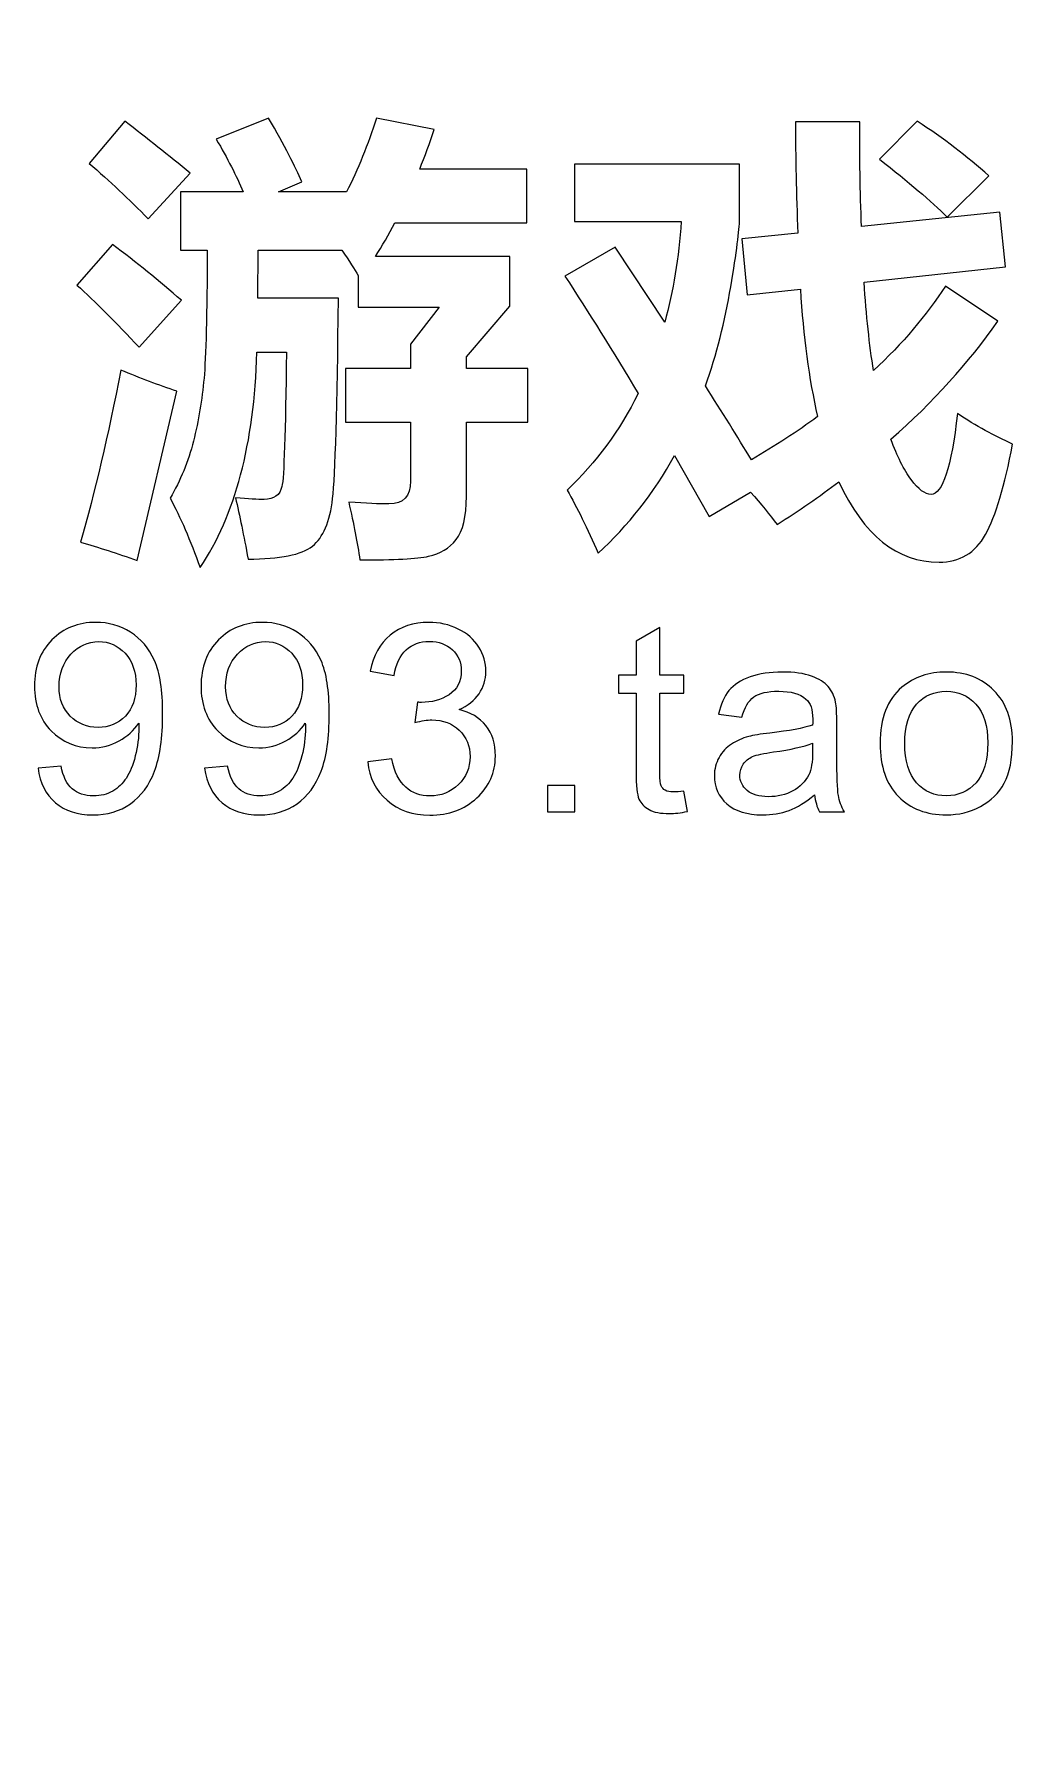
# Model space of a CAD drawing. Header units: centimetres. Extents: x -84 to 49, y -29 to 29.
# Drawn here: x 30.4 to 33.8, y -20.82 to -14.98 of the extents above; entities that cross this region are included whole.
import ezdxf

# ---------------------------------------------------------------- set-up
doc = ezdxf.new("R2010")
doc.units = ezdxf.units.CM
doc.header["$MEASUREMENT"] = 0
doc.layers.add('layer 1', color=7, linetype='Continuous')

msp = doc.modelspace()

# ---------------------------------------------------------------- linework, layer by layer
at = {"layer": 'layer 1', "color": 142, "lineweight": 20}
msp.add_open_spline([(48.16047, 1.17532), (48.16047, 1.17532), (48.16046, -23.69733), (48.16046, -23.69733), (48.16046, -23.69733), (48.16046, -23.69733), (42.98791, -25.0847), (42.98791, -25.0847), (42.98791, -25.0847), (42.98791, -25.0847), (42.60987, -23.67379), (42.60987, -23.67379), (42.60987, -23.67379), (42.60987, -23.67379), (43.57524, -23.41513), (43.57524, -23.41513), (43.57524, -23.41513), (43.57524, -23.41513), (43.44583, -22.93214), (43.44583, -22.93214), (43.44583, -22.93214), (43.44583, -22.93214), (42.48046, -23.19082), (42.48046, -23.19082), (42.48046, -23.19082), (42.48046, -23.19082), (42.4804, -23.19059), (42.4804, -23.19059), (42.4804, -23.19059), (42.4804, -23.19059), (42.04573, -23.30701), (42.04573, -23.30701), (42.04573, -23.30701), (42.04573, -23.30701), (41.01048, -19.44335), (41.01048, -19.44335), (41.01048, -19.44335), (41.01048, -19.44335), (41.44513, -19.32691), (41.44513, -19.32691), (41.44513, -19.32691), (41.44513, -19.32691), (40.43524, -15.55772), (40.43524, -15.55772), (40.43524, -15.55772), (40.43524, -15.55772), (41.07276, -15.38691), (41.07276, -15.38691), (41.07276, -15.38691), (41.07276, -15.38691), (41.11155, -15.53181), (41.11155, -15.53181), (41.11155, -15.53181), (41.11155, -15.53181), (41.32406, -15.47484), (41.32406, -15.47484), (41.32406, -15.47484), (41.32406, -15.47484), (41.28523, -15.32994), (41.28523, -15.32994), (41.28523, -15.32994), (41.28523, -15.32994), (41.54602, -15.26009), (41.54602, -15.26009), (41.54602, -15.26009), (41.54602, -15.26009), (41.46842, -14.9703), (41.46842, -14.9703), (41.46842, -14.9703), (41.46842, -14.9703), (41.2076, -15.04018), (41.2076, -15.04018), (41.2076, -15.04018), (41.2076, -15.04018), (41.16875, -14.8953), (41.16875, -14.8953), (41.16875, -14.8953), (41.16875, -14.8953), (40.95628, -14.95226), (40.95628, -14.95226), (40.95628, -14.95226), (40.95628, -14.95226), (40.99507, -15.09714), (40.99507, -15.09714), (40.99507, -15.09714), (40.99507, -15.09714), (40.3576, -15.26796), (40.3576, -15.26796), (40.3576, -15.26796), (40.3576, -15.26796), (39.34812, -11.50082), (39.34812, -11.50082), (39.34812, -11.50082), (39.34812, -11.50082), (38.86273, -11.63085), (38.86273, -11.63085), (38.86273, -11.63085), (34.36266, -9.10666), (25.80303, -6.82345), (19.38205, -12.40595), (19.38205, -12.40595), (19.38205, -12.40595), (16.08209, -11.52176), (16.08209, -11.52176), (16.08209, -11.52176), (14.32547, -11.05105), (13.90024, -10.03662), (14.42767, -8.14566), (14.42767, -8.14566), (14.42767, -8.14566), (16.92514, 1.17496), (16.92514, 1.17496), (16.92514, 1.17496), (16.92514, 1.17496), (30.66046, 1.17496), (30.66046, 1.17496), (30.66046, 1.17496), (30.66046, 1.17496), (30.66044, 0.67532), (30.66044, 0.67532), (30.66044, 0.67532), (30.66044, 0.67532), (32.51034, 0.67531), (32.51034, 0.67531), (32.51034, 0.67531), (32.51034, 0.67531), (32.51045, 0.01535), (32.51045, 0.01535), (32.51045, 0.01535), (32.51045, 0.01535), (32.36046, 0.01534), (32.36046, 0.01534), (32.36046, 0.01534), (32.36046, 0.01534), (32.36046, -0.20466), (32.36046, -0.20466), (32.36046, -0.20466), (32.36046, -0.20466), (32.51045, -0.20465), (32.51045, -0.20465), (32.51045, -0.20465), (32.51045, -0.20465), (32.51045, -0.47466), (32.51045, -0.47466), (32.51045, -0.47466), (32.51045, -0.47466), (32.81045, -0.47465), (32.81045, -0.47465), (32.81045, -0.47465), (32.81045, -0.47465), (32.81045, -0.20465), (32.81045, -0.20465), (32.81045, -0.20465), (32.81045, -0.20465), (32.96047, -0.20465), (32.96047, -0.20465), (32.96047, -0.20465), (32.96047, -0.20465), (32.96045, 0.01534), (32.96045, 0.01534), (32.96045, 0.01534), (32.96045, 0.01534), (32.81045, 0.01534), (32.81045, 0.01534), (32.81045, 0.01534), (32.81045, 0.01534), (32.81045, 0.67534), (32.81045, 0.67534), (32.81045, 0.67534), (32.81045, 0.67534), (34.66046, 0.67535), (34.66046, 0.67535), (34.66046, 0.67535), (34.66046, 0.67535), (34.66044, 1.17496), (34.66044, 1.17496), (34.66044, 1.17496), (34.66044, 1.17496), (35.81695, 1.17496), (35.81695, 1.17496), (35.81695, 1.17496), (35.81695, 1.17496), (35.81695, 1.17532), (35.81695, 1.17532), (35.81695, 1.17532), (39.66479, 1.17532), (43.51265, 1.17277), (47.36048, 1.17279), (47.36048, 1.17279), (47.36048, 1.17279), (47.36049, 1.17534), (47.36049, 1.17534), (47.36049, 1.17534), (47.36049, 1.17534), (48.16047, 1.17532), (48.16047, 1.17532)], degree=3, knots=[0, 0, 0, 0, 0.0204082, 0.0204082, 0.0204082, 0.0204082, 0.0408163, 0.0408163, 0.0408163, 0.0408163, 0.0612245, 0.0612245, 0.0612245, 0.0612245, 0.0816327, 0.0816327, 0.0816327, 0.0816327, 0.1020408, 0.1020408, 0.1020408, 0.1020408, 0.122449, 0.122449, 0.122449, 0.122449, 0.1428571, 0.1428571, 0.1428571, 0.1428571, 0.1632653, 0.1632653, 0.1632653, 0.1632653, 0.1836735, 0.1836735, 0.1836735, 0.1836735, 0.2040816, 0.2040816, 0.2040816, 0.2040816, 0.2244898, 0.2244898, 0.2244898, 0.2244898, 0.244898, 0.244898, 0.244898, 0.244898, 0.2653061, 0.2653061, 0.2653061, 0.2653061, 0.2857143, 0.2857143, 0.2857143, 0.2857143, 0.3061224, 0.3061224, 0.3061224, 0.3061224, 0.3265306, 0.3265306, 0.3265306, 0.3265306, 0.3469388, 0.3469388, 0.3469388, 0.3469388, 0.3673469, 0.3673469, 0.3673469, 0.3673469, 0.3877551, 0.3877551, 0.3877551, 0.3877551, 0.4081633, 0.4081633, 0.4081633, 0.4081633, 0.4285714, 0.4285714, 0.4285714, 0.4285714, 0.4489796, 0.4489796, 0.4489796, 0.4489796, 0.4693878, 0.4693878, 0.4693878, 0.4693878, 0.4897959, 0.4897959, 0.4897959, 0.4897959, 0.5102041, 0.5102041, 0.5102041, 0.5102041, 0.5306122, 0.5306122, 0.5306122, 0.5306122, 0.5510204, 0.5510204, 0.5510204, 0.5510204, 0.5714286, 0.5714286, 0.5714286, 0.5714286, 0.5918367, 0.5918367, 0.5918367, 0.5918367, 0.6122449, 0.6122449, 0.6122449, 0.6122449, 0.6326531, 0.6326531, 0.6326531, 0.6326531, 0.6530612, 0.6530612, 0.6530612, 0.6530612, 0.6734694, 0.6734694, 0.6734694, 0.6734694, 0.6938776, 0.6938776, 0.6938776, 0.6938776, 0.7142857, 0.7142857, 0.7142857, 0.7142857, 0.7346939, 0.7346939, 0.7346939, 0.7346939, 0.755102, 0.755102, 0.755102, 0.755102, 0.7755102, 0.7755102, 0.7755102, 0.7755102, 0.7959184, 0.7959184, 0.7959184, 0.7959184, 0.8163265, 0.8163265, 0.8163265, 0.8163265, 0.8367347, 0.8367347, 0.8367347, 0.8367347, 0.8571429, 0.8571429, 0.8571429, 0.8571429, 0.877551, 0.877551, 0.877551, 0.877551, 0.8979592, 0.8979592, 0.8979592, 0.8979592, 0.9183673, 0.9183673, 0.9183673, 0.9183673, 0.9387755, 0.9387755, 0.9387755, 0.9387755, 0.9591837, 0.9591837, 0.9591837, 0.9591837, 0.9795918, 0.9795918, 0.9795918, 0.9795918, 1, 1, 1, 1], dxfattribs=at)
at = {"layer": 'layer 1', "color": 250}
for points, knots in [([(30.70734, -15.2746), (30.78312, -15.33307), (30.85811, -15.39259), (30.93179, -15.4529), (30.93179, -15.4529), (30.93179, -15.4529), (30.78731, -15.6097), (30.78731, -15.6097), (30.78731, -15.6097), (30.72281, -15.5431), (30.65516, -15.47965), (30.58462, -15.41907), (30.58462, -15.41907), (30.58462, -15.41907), (30.70734, -15.2746), (30.70734, -15.2746)], [0, 0, 0, 0, 0.25, 0.25, 0.25, 0.25, 0.5, 0.5, 0.5, 0.5, 0.75, 0.75, 0.75, 0.75, 1, 1, 1, 1]), ([(31.87969, -16.08274), (31.87969, -16.08274), (31.87969, -16.12286), (31.87969, -16.12286), (31.87969, -16.12286), (31.87969, -16.12286), (32.09025, -16.12286), (32.09025, -16.12286), (32.09025, -16.12286), (32.09025, -16.12286), (32.09025, -16.30719), (32.09025, -16.30719), (32.09025, -16.30719), (32.09025, -16.30719), (31.87969, -16.30719), (31.87969, -16.30719), (31.87969, -16.30719), (31.87969, -16.30719), (31.87969, -16.56206), (31.87969, -16.56206), (31.87969, -16.56206), (31.87969, -16.63181), (31.86789, -16.68137), (31.8443, -16.71074), (31.8443, -16.71074), (31.8207, -16.74037), (31.78923, -16.75925), (31.7499, -16.76764), (31.7499, -16.76764), (31.71057, -16.77603), (31.6319, -16.78049), (31.51417, -16.78049), (31.51417, -16.78049), (31.50578, -16.72306), (31.49293, -16.65698), (31.47562, -16.58225), (31.47562, -16.58225), (31.53515, -16.58619), (31.58103, -16.58828), (31.61381, -16.58828), (31.61381, -16.58828), (31.66311, -16.58828), (31.68775, -16.56206), (31.68775, -16.50988), (31.68775, -16.50988), (31.68775, -16.50988), (31.68775, -16.30719), (31.68775, -16.30719), (31.68775, -16.30719), (31.68775, -16.30719), (31.46487, -16.30719), (31.46487, -16.30719), (31.46487, -16.30719), (31.46487, -16.30719), (31.46487, -16.12286), (31.46487, -16.12286), (31.46487, -16.12286), (31.46487, -16.12286), (31.68775, -16.12286), (31.68775, -16.12286), (31.68775, -16.12286), (31.68775, -16.12286), (31.68775, -16.03973), (31.68775, -16.03973), (31.68775, -16.03973), (31.68775, -16.03973), (31.78608, -15.9123), (31.78608, -15.9123), (31.78608, -15.9123), (31.78608, -15.9123), (31.50788, -15.9123), (31.50788, -15.9123), (31.50788, -15.9123), (31.50788, -15.9123), (31.50788, -15.804), (31.50788, -15.804), (31.50788, -15.804), (31.4966, -15.78355), (31.47798, -15.75445), (31.45176, -15.71721), (31.45176, -15.71721), (31.45176, -15.71721), (31.16516, -15.71721), (31.16516, -15.71721), (31.16516, -15.71721), (31.16516, -15.71721), (31.16385, -15.88162), (31.16385, -15.88162), (31.16385, -15.88162), (31.16385, -15.88162), (31.44022, -15.88162), (31.44022, -15.88162), (31.44022, -15.88162), (31.43629, -16.26104), (31.42947, -16.49048), (31.4203, -16.56993), (31.4203, -16.56993), (31.41112, -16.64938), (31.38804, -16.70366), (31.35081, -16.73303), (31.35081, -16.73303), (31.31358, -16.76266), (31.24016, -16.77734), (31.13003, -16.77734), (31.13003, -16.77734), (31.1156, -16.69736), (31.10118, -16.62735), (31.08702, -16.56678), (31.08702, -16.56678), (31.13108, -16.57098), (31.16385, -16.57281), (31.18535, -16.57281), (31.18535, -16.57281), (31.21918, -16.57281), (31.23937, -16.55787), (31.24645, -16.52798), (31.24645, -16.52798), (31.25327, -16.49808), (31.25851, -16.34443), (31.26218, -16.06753), (31.26218, -16.06753), (31.26218, -16.06753), (31.16071, -16.06753), (31.16071, -16.06753), (31.16071, -16.06753), (31.151, -16.38192), (31.08597, -16.62814), (30.96562, -16.80645), (30.96562, -16.80645), (30.93179, -16.71231), (30.89744, -16.63286), (30.86257, -16.56836), (30.86257, -16.56836), (30.89797, -16.50831), (30.92471, -16.44302), (30.94254, -16.37248), (30.94254, -16.37248), (30.96037, -16.30168), (30.9727, -16.22984), (30.97899, -16.15694), (30.97899, -16.15694), (30.98528, -16.08405), (30.98922, -15.93747), (30.99027, -15.71721), (30.99027, -15.71721), (30.99027, -15.71721), (30.89797, -15.71721), (30.89797, -15.71721), (30.89797, -15.71721), (30.89797, -15.71721), (30.89797, -15.5174), (30.89797, -15.5174), (30.89797, -15.5174), (30.89797, -15.5174), (31.11377, -15.5174), (31.11377, -15.5174), (31.11377, -15.5174), (31.09017, -15.46208), (31.05923, -15.40177), (31.02095, -15.33622), (31.02095, -15.33622), (31.02095, -15.33622), (31.20056, -15.26384), (31.20056, -15.26384), (31.20056, -15.26384), (31.25589, -15.35929), (31.29391, -15.43192), (31.31436, -15.48201), (31.31436, -15.48201), (31.31436, -15.48201), (31.23517, -15.5174), (31.23517, -15.5174), (31.23517, -15.5174), (31.23517, -15.5174), (31.46802, -15.5174), (31.46802, -15.5174), (31.46802, -15.5174), (31.50735, -15.44005), (31.5417, -15.35562), (31.57081, -15.26384), (31.57081, -15.26384), (31.57081, -15.26384), (31.76904, -15.30239), (31.76904, -15.30239), (31.76904, -15.30239), (31.75383, -15.34933), (31.73705, -15.39495), (31.71922, -15.439), (31.71922, -15.439), (31.71922, -15.439), (32.08711, -15.439), (32.08711, -15.439), (32.08711, -15.439), (32.08711, -15.439), (32.08711, -15.62334), (32.08711, -15.62334), (32.08711, -15.62334), (32.08711, -15.62334), (31.634, -15.62334), (31.634, -15.62334), (31.634, -15.62334), (31.61302, -15.66398), (31.59074, -15.70227), (31.56714, -15.73871), (31.56714, -15.73871), (31.56714, -15.73871), (32.02863, -15.73871), (32.02863, -15.73871), (32.02863, -15.73871), (32.02863, -15.73871), (32.02863, -15.90915), (32.02863, -15.90915), (32.02863, -15.90915), (32.02863, -15.90915), (31.87969, -16.08274), (31.87969, -16.08274)], [0, 0, 0, 0, 0.0185185, 0.0185185, 0.0185185, 0.0185185, 0.037037, 0.037037, 0.037037, 0.037037, 0.0555556, 0.0555556, 0.0555556, 0.0555556, 0.0740741, 0.0740741, 0.0740741, 0.0740741, 0.0925926, 0.0925926, 0.0925926, 0.0925926, 0.1111111, 0.1111111, 0.1111111, 0.1111111, 0.1296296, 0.1296296, 0.1296296, 0.1296296, 0.1481481, 0.1481481, 0.1481481, 0.1481481, 0.1666667, 0.1666667, 0.1666667, 0.1666667, 0.1851852, 0.1851852, 0.1851852, 0.1851852, 0.2037037, 0.2037037, 0.2037037, 0.2037037, 0.2222222, 0.2222222, 0.2222222, 0.2222222, 0.2407407, 0.2407407, 0.2407407, 0.2407407, 0.2592593, 0.2592593, 0.2592593, 0.2592593, 0.2777778, 0.2777778, 0.2777778, 0.2777778, 0.2962963, 0.2962963, 0.2962963, 0.2962963, 0.3148148, 0.3148148, 0.3148148, 0.3148148, 0.3333333, 0.3333333, 0.3333333, 0.3333333, 0.3518519, 0.3518519, 0.3518519, 0.3518519, 0.3703704, 0.3703704, 0.3703704, 0.3703704, 0.3888889, 0.3888889, 0.3888889, 0.3888889, 0.4074074, 0.4074074, 0.4074074, 0.4074074, 0.4259259, 0.4259259, 0.4259259, 0.4259259, 0.4444444, 0.4444444, 0.4444444, 0.4444444, 0.462963, 0.462963, 0.462963, 0.462963, 0.4814815, 0.4814815, 0.4814815, 0.4814815, 0.5, 0.5, 0.5, 0.5, 0.5185185, 0.5185185, 0.5185185, 0.5185185, 0.537037, 0.537037, 0.537037, 0.537037, 0.5555556, 0.5555556, 0.5555556, 0.5555556, 0.5740741, 0.5740741, 0.5740741, 0.5740741, 0.5925926, 0.5925926, 0.5925926, 0.5925926, 0.6111111, 0.6111111, 0.6111111, 0.6111111, 0.6296296, 0.6296296, 0.6296296, 0.6296296, 0.6481481, 0.6481481, 0.6481481, 0.6481481, 0.6666667, 0.6666667, 0.6666667, 0.6666667, 0.6851852, 0.6851852, 0.6851852, 0.6851852, 0.7037037, 0.7037037, 0.7037037, 0.7037037, 0.7222222, 0.7222222, 0.7222222, 0.7222222, 0.7407407, 0.7407407, 0.7407407, 0.7407407, 0.7592593, 0.7592593, 0.7592593, 0.7592593, 0.7777778, 0.7777778, 0.7777778, 0.7777778, 0.7962963, 0.7962963, 0.7962963, 0.7962963, 0.8148148, 0.8148148, 0.8148148, 0.8148148, 0.8333333, 0.8333333, 0.8333333, 0.8333333, 0.8518519, 0.8518519, 0.8518519, 0.8518519, 0.8703704, 0.8703704, 0.8703704, 0.8703704, 0.8888889, 0.8888889, 0.8888889, 0.8888889, 0.9074074, 0.9074074, 0.9074074, 0.9074074, 0.9259259, 0.9259259, 0.9259259, 0.9259259, 0.9444444, 0.9444444, 0.9444444, 0.9444444, 0.962963, 0.962963, 0.962963, 0.962963, 0.9814815, 0.9814815, 0.9814815, 0.9814815, 1, 1, 1, 1]), ([(32.38981, -15.70646), (32.38981, -15.70646), (32.56025, -15.96448), (32.56025, -15.96448), (32.56025, -15.96448), (32.58962, -15.85802), (32.6085, -15.74265), (32.61715, -15.61888), (32.61715, -15.61888), (32.61715, -15.61888), (32.25005, -15.61888), (32.25005, -15.61888), (32.25005, -15.61888), (32.25005, -15.61888), (32.25005, -15.42222), (32.25005, -15.42222), (32.25005, -15.42222), (32.25005, -15.42222), (32.81695, -15.42222), (32.81695, -15.42222), (32.81695, -15.42222), (32.81695, -15.42222), (32.81695, -15.61259), (32.81695, -15.61259), (32.81695, -15.61259), (32.81695, -15.64641), (32.80699, -15.72324), (32.78706, -15.84281), (32.78706, -15.84281), (32.76687, -15.96238), (32.73803, -16.07566), (32.70027, -16.18264), (32.70027, -16.18264), (32.75691, -16.27232), (32.80961, -16.35701), (32.8576, -16.43699), (32.8576, -16.43699), (32.93967, -16.38874), (33.01545, -16.33944), (33.08494, -16.28857), (33.08494, -16.28857), (33.05531, -16.15852), (33.03564, -16.01273), (33.02594, -15.85094), (33.02594, -15.85094), (33.02594, -15.85094), (32.84318, -15.87087), (32.84318, -15.87087), (32.84318, -15.87087), (32.84318, -15.87087), (32.82456, -15.67867), (32.82456, -15.67867), (32.82456, -15.67867), (32.82456, -15.67867), (33.01676, -15.65874), (33.01676, -15.65874), (33.01676, -15.65874), (33.01204, -15.52448), (33.00942, -15.39705), (33.00889, -15.27617), (33.00889, -15.27617), (33.00889, -15.27617), (33.2302, -15.27617), (33.2302, -15.27617), (33.2302, -15.27617), (33.22915, -15.39495), (33.23099, -15.51504), (33.23571, -15.63645), (33.23571, -15.63645), (33.23571, -15.63645), (33.7111, -15.58663), (33.7111, -15.58663), (33.7111, -15.58663), (33.7111, -15.58663), (33.72946, -15.77411), (33.72946, -15.77411), (33.72946, -15.77411), (33.72946, -15.77411), (33.24489, -15.82708), (33.24489, -15.82708), (33.24489, -15.82708), (33.25197, -15.94114), (33.26272, -16.04236), (33.27714, -16.13046), (33.27714, -16.13046), (33.37652, -16.03764), (33.45859, -15.94088), (33.52362, -15.84019), (33.52362, -15.84019), (33.52362, -15.84019), (33.7035, -15.96133), (33.7035, -15.96133), (33.7035, -15.96133), (33.60359, -16.10371), (33.4814, -16.23875), (33.33692, -16.36619), (33.33692, -16.36619), (33.3579, -16.42466), (33.38098, -16.47081), (33.40615, -16.50464), (33.40615, -16.50464), (33.43132, -16.53846), (33.45413, -16.55525), (33.47459, -16.55525), (33.47459, -16.55525), (33.51392, -16.55525), (33.54407, -16.46295), (33.56505, -16.27782), (33.56505, -16.27782), (33.62877, -16.32004), (33.6917, -16.35465), (33.75411, -16.38245), (33.75411, -16.38245), (33.72762, -16.5264), (33.69642, -16.62998), (33.66128, -16.69317), (33.66128, -16.69317), (33.62588, -16.75636), (33.57292, -16.78809), (33.50212, -16.78809), (33.50212, -16.78809), (33.35764, -16.78809), (33.24305, -16.69605), (33.15809, -16.51224), (33.15809, -16.51224), (33.09149, -16.56206), (33.02069, -16.61083), (32.94596, -16.65908), (32.94596, -16.65908), (32.92132, -16.62631), (32.89116, -16.58907), (32.85524, -16.54764), (32.85524, -16.54764), (32.85524, -16.54764), (32.71233, -16.63129), (32.71233, -16.63129), (32.71233, -16.63129), (32.71233, -16.63129), (32.59407, -16.4223), (32.59407, -16.4223), (32.59407, -16.4223), (32.52249, -16.55131), (32.43491, -16.66301), (32.33134, -16.75741), (32.33134, -16.75741), (32.29463, -16.67219), (32.25923, -16.60008), (32.2254, -16.54056), (32.2254, -16.54056), (32.3253, -16.4459), (32.40633, -16.33551), (32.469, -16.20965), (32.469, -16.20965), (32.38247, -16.06464), (32.29856, -15.93013), (32.2178, -15.80636), (32.2178, -15.80636), (32.2178, -15.80636), (32.38981, -15.70646), (32.38981, -15.70646)], [0, 0, 0, 0, 0.025, 0.025, 0.025, 0.025, 0.05, 0.05, 0.05, 0.05, 0.075, 0.075, 0.075, 0.075, 0.1, 0.1, 0.1, 0.1, 0.125, 0.125, 0.125, 0.125, 0.15, 0.15, 0.15, 0.15, 0.175, 0.175, 0.175, 0.175, 0.2, 0.2, 0.2, 0.2, 0.225, 0.225, 0.225, 0.225, 0.25, 0.25, 0.25, 0.25, 0.275, 0.275, 0.275, 0.275, 0.3, 0.3, 0.3, 0.3, 0.325, 0.325, 0.325, 0.325, 0.35, 0.35, 0.35, 0.35, 0.375, 0.375, 0.375, 0.375, 0.4, 0.4, 0.4, 0.4, 0.425, 0.425, 0.425, 0.425, 0.45, 0.45, 0.45, 0.45, 0.475, 0.475, 0.475, 0.475, 0.5, 0.5, 0.5, 0.5, 0.525, 0.525, 0.525, 0.525, 0.55, 0.55, 0.55, 0.55, 0.575, 0.575, 0.575, 0.575, 0.6, 0.6, 0.6, 0.6, 0.625, 0.625, 0.625, 0.625, 0.65, 0.65, 0.65, 0.65, 0.675, 0.675, 0.675, 0.675, 0.7, 0.7, 0.7, 0.7, 0.725, 0.725, 0.725, 0.725, 0.75, 0.75, 0.75, 0.75, 0.775, 0.775, 0.775, 0.775, 0.8, 0.8, 0.8, 0.8, 0.825, 0.825, 0.825, 0.825, 0.85, 0.85, 0.85, 0.85, 0.875, 0.875, 0.875, 0.875, 0.9, 0.9, 0.9, 0.9, 0.925, 0.925, 0.925, 0.925, 0.95, 0.95, 0.95, 0.95, 0.975, 0.975, 0.975, 0.975, 1, 1, 1, 1]), ([(33.42686, -15.2746), (33.51706, -15.33307), (33.59887, -15.39548), (33.67282, -15.46208), (33.67282, -15.46208), (33.67282, -15.46208), (33.52991, -15.60341), (33.52991, -15.60341), (33.52991, -15.60341), (33.47459, -15.54913), (33.39723, -15.48305), (33.29785, -15.40518), (33.29785, -15.40518), (33.29785, -15.40518), (33.42686, -15.2746), (33.42686, -15.2746)], [0, 0, 0, 0, 0.25, 0.25, 0.25, 0.25, 0.5, 0.5, 0.5, 0.5, 0.75, 0.75, 0.75, 0.75, 1, 1, 1, 1]), ([(30.66434, -15.69728), (30.74641, -15.75864), (30.82533, -15.82262), (30.90111, -15.88922), (30.90111, -15.88922), (30.90111, -15.88922), (30.75663, -16.05048), (30.75663, -16.05048), (30.75663, -16.05048), (30.67666, -15.96553), (30.6056, -15.89447), (30.54293, -15.83704), (30.54293, -15.83704), (30.54293, -15.83704), (30.66434, -15.69728), (30.66434, -15.69728)], [0, 0, 0, 0, 0.25, 0.25, 0.25, 0.25, 0.5, 0.5, 0.5, 0.5, 0.75, 0.75, 0.75, 0.75, 1, 1, 1, 1]), ([(30.6937, -16.12889), (30.76031, -16.15668), (30.82429, -16.18054), (30.88564, -16.20126), (30.88564, -16.20126), (30.88564, -16.20126), (30.74903, -16.7818), (30.74903, -16.7818), (30.74903, -16.7818), (30.68138, -16.75846), (30.61688, -16.73722), (30.55525, -16.71887), (30.55525, -16.71887), (30.6035, -16.55), (30.64965, -16.35334), (30.6937, -16.12889)], [0, 0, 0, 0, 0.25, 0.25, 0.25, 0.25, 0.5, 0.5, 0.5, 0.5, 0.75, 0.75, 0.75, 0.75, 1, 1, 1, 1]), ([(30.40932, -17.49513), (30.40932, -17.49513), (30.4883, -17.48805), (30.4883, -17.48805), (30.4883, -17.48805), (30.495, -17.52392), (30.50778, -17.55), (30.52662, -17.56628), (30.52662, -17.56628), (30.54547, -17.58241), (30.56962, -17.59055), (30.59922, -17.59055), (30.59922, -17.59055), (30.62446, -17.59055), (30.64657, -17.58497), (30.66558, -17.57366), (30.66558, -17.57366), (30.68459, -17.56251), (30.70016, -17.54759), (30.71231, -17.52889), (30.71231, -17.52889), (30.72462, -17.5102), (30.73475, -17.48488), (30.74301, -17.45323), (30.74301, -17.45323), (30.7511, -17.42142), (30.75531, -17.38901), (30.75531, -17.356), (30.75531, -17.356), (30.75531, -17.35253), (30.75515, -17.34711), (30.75484, -17.34017), (30.75484, -17.34017), (30.73833, -17.36535), (30.7159, -17.386), (30.68754, -17.40167), (30.68754, -17.40167), (30.65904, -17.4175), (30.62819, -17.42534), (30.59517, -17.42534), (30.59517, -17.42534), (30.53971, -17.42534), (30.49282, -17.4059), (30.45449, -17.36701), (30.45449, -17.36701), (30.41617, -17.32812), (30.39701, -17.27702), (30.39701, -17.21341), (30.39701, -17.21341), (30.39701, -17.14769), (30.41695, -17.09493), (30.45699, -17.05483), (30.45699, -17.05483), (30.49702, -17.01474), (30.54718, -16.99469), (30.60748, -16.99469), (30.60748, -16.99469), (30.65094, -16.99469), (30.69066, -17.00615), (30.7268, -17.02876), (30.7268, -17.02876), (30.76279, -17.05137), (30.79021, -17.08377), (30.8089, -17.12568), (30.8089, -17.12568), (30.82759, -17.16758), (30.83694, -17.22833), (30.83694, -17.30792), (30.83694, -17.30792), (30.83694, -17.39052), (30.82775, -17.45639), (30.80921, -17.50553), (30.80921, -17.50553), (30.79052, -17.55452), (30.76294, -17.59175), (30.72634, -17.61738), (30.72634, -17.61738), (30.68957, -17.643), (30.64673, -17.65581), (30.59735, -17.65581), (30.59735, -17.65581), (30.545, -17.65581), (30.50232, -17.6418), (30.46914, -17.61361), (30.46914, -17.61361), (30.43596, -17.58557), (30.41601, -17.54608), (30.40932, -17.49513)], [0, 0, 0, 0, 0.0454545, 0.0454545, 0.0454545, 0.0454545, 0.0909091, 0.0909091, 0.0909091, 0.0909091, 0.1363636, 0.1363636, 0.1363636, 0.1363636, 0.1818182, 0.1818182, 0.1818182, 0.1818182, 0.2272727, 0.2272727, 0.2272727, 0.2272727, 0.2727273, 0.2727273, 0.2727273, 0.2727273, 0.3181818, 0.3181818, 0.3181818, 0.3181818, 0.3636364, 0.3636364, 0.3636364, 0.3636364, 0.4090909, 0.4090909, 0.4090909, 0.4090909, 0.4545455, 0.4545455, 0.4545455, 0.4545455, 0.5, 0.5, 0.5, 0.5, 0.5454545, 0.5454545, 0.5454545, 0.5454545, 0.5909091, 0.5909091, 0.5909091, 0.5909091, 0.6363636, 0.6363636, 0.6363636, 0.6363636, 0.6818182, 0.6818182, 0.6818182, 0.6818182, 0.7272727, 0.7272727, 0.7272727, 0.7272727, 0.7727273, 0.7727273, 0.7727273, 0.7727273, 0.8181818, 0.8181818, 0.8181818, 0.8181818, 0.8636364, 0.8636364, 0.8636364, 0.8636364, 0.9090909, 0.9090909, 0.9090909, 0.9090909, 0.9545455, 0.9545455, 0.9545455, 0.9545455, 1, 1, 1, 1]), ([(30.98111, -17.49513), (30.98111, -17.49513), (31.06009, -17.48805), (31.06009, -17.48805), (31.06009, -17.48805), (31.06679, -17.52392), (31.07957, -17.55), (31.09841, -17.56628), (31.09841, -17.56628), (31.11726, -17.58241), (31.14141, -17.59055), (31.17101, -17.59055), (31.17101, -17.59055), (31.19625, -17.59055), (31.21836, -17.58497), (31.23737, -17.57366), (31.23737, -17.57366), (31.25638, -17.56251), (31.27195, -17.54759), (31.2841, -17.52889), (31.2841, -17.52889), (31.29641, -17.5102), (31.30654, -17.48488), (31.3148, -17.45323), (31.3148, -17.45323), (31.32289, -17.42142), (31.3271, -17.38901), (31.3271, -17.356), (31.3271, -17.356), (31.3271, -17.35253), (31.32694, -17.34711), (31.32663, -17.34017), (31.32663, -17.34017), (31.31012, -17.36535), (31.28769, -17.386), (31.25933, -17.40167), (31.25933, -17.40167), (31.23083, -17.4175), (31.19998, -17.42534), (31.16696, -17.42534), (31.16696, -17.42534), (31.1115, -17.42534), (31.06461, -17.4059), (31.02628, -17.36701), (31.02628, -17.36701), (30.98796, -17.32812), (30.9688, -17.27702), (30.9688, -17.21341), (30.9688, -17.21341), (30.9688, -17.14769), (30.98874, -17.09493), (31.02878, -17.05483), (31.02878, -17.05483), (31.06881, -17.01474), (31.11897, -16.99469), (31.17927, -16.99469), (31.17927, -16.99469), (31.22273, -16.99469), (31.26245, -17.00615), (31.29859, -17.02876), (31.29859, -17.02876), (31.33458, -17.05137), (31.362, -17.08377), (31.38069, -17.12568), (31.38069, -17.12568), (31.39938, -17.16758), (31.40873, -17.22833), (31.40873, -17.30792), (31.40873, -17.30792), (31.40873, -17.39052), (31.39954, -17.45639), (31.381, -17.50553), (31.381, -17.50553), (31.36231, -17.55452), (31.33473, -17.59175), (31.29813, -17.61738), (31.29813, -17.61738), (31.26136, -17.643), (31.21852, -17.65581), (31.16914, -17.65581), (31.16914, -17.65581), (31.11679, -17.65581), (31.07411, -17.6418), (31.04093, -17.61361), (31.04093, -17.61361), (31.00775, -17.58557), (30.9878, -17.54608), (30.98111, -17.49513)], [0, 0, 0, 0, 0.0454545, 0.0454545, 0.0454545, 0.0454545, 0.0909091, 0.0909091, 0.0909091, 0.0909091, 0.1363636, 0.1363636, 0.1363636, 0.1363636, 0.1818182, 0.1818182, 0.1818182, 0.1818182, 0.2272727, 0.2272727, 0.2272727, 0.2272727, 0.2727273, 0.2727273, 0.2727273, 0.2727273, 0.3181818, 0.3181818, 0.3181818, 0.3181818, 0.3636364, 0.3636364, 0.3636364, 0.3636364, 0.4090909, 0.4090909, 0.4090909, 0.4090909, 0.4545455, 0.4545455, 0.4545455, 0.4545455, 0.5, 0.5, 0.5, 0.5, 0.5454545, 0.5454545, 0.5454545, 0.5454545, 0.5909091, 0.5909091, 0.5909091, 0.5909091, 0.6363636, 0.6363636, 0.6363636, 0.6363636, 0.6818182, 0.6818182, 0.6818182, 0.6818182, 0.7272727, 0.7272727, 0.7272727, 0.7272727, 0.7727273, 0.7727273, 0.7727273, 0.7727273, 0.8181818, 0.8181818, 0.8181818, 0.8181818, 0.8636364, 0.8636364, 0.8636364, 0.8636364, 0.9090909, 0.9090909, 0.9090909, 0.9090909, 0.9545455, 0.9545455, 0.9545455, 0.9545455, 1, 1, 1, 1]), ([(31.54106, -17.47388), (31.54106, -17.47388), (31.62315, -17.46333), (31.62315, -17.46333), (31.62315, -17.46333), (31.63266, -17.50839), (31.6487, -17.5408), (31.67129, -17.5607), (31.67129, -17.5607), (31.69404, -17.5806), (31.72161, -17.59055), (31.75417, -17.59055), (31.75417, -17.59055), (31.7928, -17.59055), (31.82552, -17.57758), (31.85215, -17.55166), (31.85215, -17.55166), (31.87864, -17.52573), (31.89204, -17.49362), (31.89204, -17.45534), (31.89204, -17.45534), (31.89204, -17.41886), (31.87973, -17.38871), (31.85512, -17.36505), (31.85512, -17.36505), (31.83035, -17.34138), (31.79903, -17.32947), (31.76102, -17.32947), (31.76102, -17.32947), (31.74545, -17.32947), (31.72613, -17.33249), (31.70307, -17.33837), (31.70307, -17.33837), (31.70307, -17.33837), (31.71226, -17.26858), (31.71226, -17.26858), (31.71226, -17.26858), (31.71772, -17.26918), (31.72208, -17.26948), (31.72551, -17.26948), (31.72551, -17.26948), (31.7604, -17.26948), (31.79187, -17.26059), (31.81991, -17.24295), (31.81991, -17.24295), (31.84795, -17.22531), (31.86197, -17.19803), (31.86197, -17.16125), (31.86197, -17.16125), (31.86197, -17.13216), (31.85169, -17.10789), (31.83128, -17.0889), (31.83128, -17.0889), (31.81088, -17.06976), (31.78454, -17.06011), (31.7523, -17.06011), (31.7523, -17.06011), (31.72036, -17.06011), (31.69373, -17.06991), (31.67254, -17.0892), (31.67254, -17.0892), (31.65119, -17.10865), (31.63749, -17.13789), (31.63141, -17.17678), (31.63141, -17.17678), (31.63141, -17.17678), (31.54931, -17.16261), (31.54931, -17.16261), (31.54931, -17.16261), (31.55928, -17.10925), (31.58219, -17.06795), (31.61771, -17.0387), (31.61771, -17.0387), (31.65338, -17.00946), (31.69762, -16.99469), (31.75058, -16.99469), (31.75058, -16.99469), (31.78704, -16.99469), (31.82068, -17.00238), (31.85138, -17.01745), (31.85138, -17.01745), (31.88206, -17.03268), (31.90559, -17.05333), (31.92194, -17.07955), (31.92194, -17.07955), (31.93815, -17.10578), (31.94641, -17.13352), (31.94641, -17.16306), (31.94641, -17.16306), (31.94641, -17.19095), (31.93861, -17.21642), (31.92304, -17.23948), (31.92304, -17.23948), (31.90746, -17.2624), (31.88456, -17.28063), (31.85418, -17.2942), (31.85418, -17.2942), (31.89375, -17.30294), (31.92444, -17.32133), (31.94641, -17.34922), (31.94641, -17.34922), (31.96821, -17.37695), (31.97912, -17.41177), (31.97912, -17.45353), (31.97912, -17.45353), (31.97912, -17.51005), (31.95793, -17.55799), (31.91525, -17.59733), (31.91525, -17.59733), (31.87272, -17.63667), (31.81882, -17.65627), (31.7537, -17.65627), (31.7537, -17.65627), (31.69497, -17.65627), (31.64621, -17.63938), (31.60742, -17.60547), (31.60742, -17.60547), (31.56864, -17.5717), (31.54651, -17.52784), (31.54106, -17.47388)], [0, 0, 0, 0, 0.0333333, 0.0333333, 0.0333333, 0.0333333, 0.0666667, 0.0666667, 0.0666667, 0.0666667, 0.1, 0.1, 0.1, 0.1, 0.1333333, 0.1333333, 0.1333333, 0.1333333, 0.1666667, 0.1666667, 0.1666667, 0.1666667, 0.2, 0.2, 0.2, 0.2, 0.2333333, 0.2333333, 0.2333333, 0.2333333, 0.2666667, 0.2666667, 0.2666667, 0.2666667, 0.3, 0.3, 0.3, 0.3, 0.3333333, 0.3333333, 0.3333333, 0.3333333, 0.3666667, 0.3666667, 0.3666667, 0.3666667, 0.4, 0.4, 0.4, 0.4, 0.4333333, 0.4333333, 0.4333333, 0.4333333, 0.4666667, 0.4666667, 0.4666667, 0.4666667, 0.5, 0.5, 0.5, 0.5, 0.5333333, 0.5333333, 0.5333333, 0.5333333, 0.5666667, 0.5666667, 0.5666667, 0.5666667, 0.6, 0.6, 0.6, 0.6, 0.6333333, 0.6333333, 0.6333333, 0.6333333, 0.6666667, 0.6666667, 0.6666667, 0.6666667, 0.7, 0.7, 0.7, 0.7, 0.7333333, 0.7333333, 0.7333333, 0.7333333, 0.7666667, 0.7666667, 0.7666667, 0.7666667, 0.8, 0.8, 0.8, 0.8, 0.8333333, 0.8333333, 0.8333333, 0.8333333, 0.8666667, 0.8666667, 0.8666667, 0.8666667, 0.9, 0.9, 0.9, 0.9, 0.9333333, 0.9333333, 0.9333333, 0.9333333, 0.9666667, 0.9666667, 0.9666667, 0.9666667, 1, 1, 1, 1]), ([(30.74565, -17.20934), (30.74565, -17.16381), (30.73319, -17.12749), (30.70811, -17.10081), (30.70811, -17.10081), (30.68287, -17.07398), (30.65281, -17.06056), (30.61744, -17.06056), (30.61744, -17.06056), (30.58099, -17.06056), (30.54921, -17.07503), (30.5221, -17.10382), (30.5221, -17.10382), (30.495, -17.13276), (30.48144, -17.17015), (30.48144, -17.21597), (30.48144, -17.21597), (30.48144, -17.25727), (30.49437, -17.29073), (30.52008, -17.31651), (30.52008, -17.31651), (30.54578, -17.34228), (30.5774, -17.3551), (30.6151, -17.3551), (30.6151, -17.3551), (30.65327, -17.3551), (30.68443, -17.34228), (30.70888, -17.31651), (30.70888, -17.31651), (30.7335, -17.29073), (30.74565, -17.25501), (30.74565, -17.20934)], [0, 0, 0, 0, 0.125, 0.125, 0.125, 0.125, 0.25, 0.25, 0.25, 0.25, 0.375, 0.375, 0.375, 0.375, 0.5, 0.5, 0.5, 0.5, 0.625, 0.625, 0.625, 0.625, 0.75, 0.75, 0.75, 0.75, 0.875, 0.875, 0.875, 0.875, 1, 1, 1, 1]), ([(31.31744, -17.20934), (31.31744, -17.16381), (31.30498, -17.12749), (31.2799, -17.10081), (31.2799, -17.10081), (31.25466, -17.07398), (31.2246, -17.06056), (31.18923, -17.06056), (31.18923, -17.06056), (31.15278, -17.06056), (31.121, -17.07503), (31.09389, -17.10382), (31.09389, -17.10382), (31.06679, -17.13276), (31.05323, -17.17015), (31.05323, -17.21597), (31.05323, -17.21597), (31.05323, -17.25727), (31.06616, -17.29073), (31.09187, -17.31651), (31.09187, -17.31651), (31.11757, -17.34228), (31.14919, -17.3551), (31.18689, -17.3551), (31.18689, -17.3551), (31.22506, -17.3551), (31.25622, -17.34228), (31.28067, -17.31651), (31.28067, -17.31651), (31.30529, -17.29073), (31.31744, -17.25501), (31.31744, -17.20934)], [0, 0, 0, 0, 0.125, 0.125, 0.125, 0.125, 0.25, 0.25, 0.25, 0.25, 0.375, 0.375, 0.375, 0.375, 0.5, 0.5, 0.5, 0.5, 0.625, 0.625, 0.625, 0.625, 0.75, 0.75, 0.75, 0.75, 0.875, 0.875, 0.875, 0.875, 1, 1, 1, 1]), ([(32.62622, -17.57366), (32.62622, -17.57366), (32.63805, -17.64391), (32.63805, -17.64391), (32.63805, -17.64391), (32.615, -17.64858), (32.59429, -17.65099), (32.57605, -17.65099), (32.57605, -17.65099), (32.54615, -17.65099), (32.52309, -17.64647), (32.50657, -17.63727), (32.50657, -17.63727), (32.49022, -17.62823), (32.47869, -17.61617), (32.47199, -17.60125), (32.47199, -17.60125), (32.4653, -17.58648), (32.46186, -17.55512), (32.46186, -17.50749), (32.46186, -17.50749), (32.46186, -17.50749), (32.46186, -17.23767), (32.46186, -17.23767), (32.46186, -17.23767), (32.46186, -17.23767), (32.40158, -17.23767), (32.40158, -17.23767), (32.40158, -17.23767), (32.40158, -17.23767), (32.40158, -17.17587), (32.40158, -17.17587), (32.40158, -17.17587), (32.40158, -17.17587), (32.46186, -17.17587), (32.46186, -17.17587), (32.46186, -17.17587), (32.46186, -17.17587), (32.46186, -17.05966), (32.46186, -17.05966), (32.46186, -17.05966), (32.46186, -17.05966), (32.54365, -17.01202), (32.54365, -17.01202), (32.54365, -17.01202), (32.54365, -17.01202), (32.54365, -17.17587), (32.54365, -17.17587), (32.54365, -17.17587), (32.54365, -17.17587), (32.62622, -17.17587), (32.62622, -17.17587), (32.62622, -17.17587), (32.62622, -17.17587), (32.62622, -17.23767), (32.62622, -17.23767), (32.62622, -17.23767), (32.62622, -17.23767), (32.54365, -17.23767), (32.54365, -17.23767), (32.54365, -17.23767), (32.54365, -17.23767), (32.54365, -17.51186), (32.54365, -17.51186), (32.54365, -17.51186), (32.54365, -17.53462), (32.54505, -17.54909), (32.54786, -17.55557), (32.54786, -17.55557), (32.55082, -17.56206), (32.55549, -17.56718), (32.56203, -17.5711), (32.56203, -17.5711), (32.56858, -17.57487), (32.57793, -17.57683), (32.59008, -17.57683), (32.59008, -17.57683), (32.59927, -17.57683), (32.61127, -17.57577), (32.62622, -17.57366)], [0, 0, 0, 0, 0.05, 0.05, 0.05, 0.05, 0.1, 0.1, 0.1, 0.1, 0.15, 0.15, 0.15, 0.15, 0.2, 0.2, 0.2, 0.2, 0.25, 0.25, 0.25, 0.25, 0.3, 0.3, 0.3, 0.3, 0.35, 0.35, 0.35, 0.35, 0.4, 0.4, 0.4, 0.4, 0.45, 0.45, 0.45, 0.45, 0.5, 0.5, 0.5, 0.5, 0.55, 0.55, 0.55, 0.55, 0.6, 0.6, 0.6, 0.6, 0.65, 0.65, 0.65, 0.65, 0.7, 0.7, 0.7, 0.7, 0.75, 0.75, 0.75, 0.75, 0.8, 0.8, 0.8, 0.8, 0.85, 0.85, 0.85, 0.85, 0.9, 0.9, 0.9, 0.9, 0.95, 0.95, 0.95, 0.95, 1, 1, 1, 1]), ([(33.07479, -17.58693), (33.04426, -17.61195), (33.01497, -17.62959), (32.98693, -17.63999), (32.98693, -17.63999), (32.95874, -17.65024), (32.92851, -17.65536), (32.89626, -17.65536), (32.89626, -17.65536), (32.84299, -17.65536), (32.80217, -17.64285), (32.7735, -17.61768), (32.7735, -17.61768), (32.745, -17.5925), (32.73067, -17.56025), (32.73067, -17.52121), (32.73067, -17.52121), (32.73067, -17.49814), (32.73596, -17.47719), (32.74687, -17.4582), (32.74687, -17.4582), (32.75762, -17.43921), (32.77179, -17.42398), (32.78924, -17.41253), (32.78924, -17.41253), (32.80684, -17.40107), (32.82647, -17.39233), (32.84844, -17.38645), (32.84844, -17.38645), (32.86448, -17.38238), (32.88879, -17.37831), (32.92134, -17.37454), (32.92134, -17.37454), (32.98771, -17.36685), (33.03662, -17.35781), (33.06793, -17.34711), (33.06793, -17.34711), (33.06824, -17.33626), (33.0684, -17.32932), (33.0684, -17.32646), (33.0684, -17.32646), (33.0684, -17.29405), (33.06062, -17.27114), (33.04503, -17.25802), (33.04503, -17.25802), (33.02416, -17.23994), (32.99285, -17.23104), (32.95156, -17.23104), (32.95156, -17.23104), (32.91293, -17.23104), (32.88442, -17.23752), (32.86589, -17.25064), (32.86589, -17.25064), (32.8475, -17.26375), (32.83395, -17.28697), (32.82507, -17.32028), (32.82507, -17.32028), (32.82507, -17.32028), (32.74485, -17.30958), (32.74485, -17.30958), (32.74485, -17.30958), (32.75216, -17.27641), (32.76416, -17.24943), (32.78083, -17.22908), (32.78083, -17.22908), (32.79749, -17.20858), (32.8218, -17.19276), (32.85342, -17.18175), (32.85342, -17.18175), (32.88505, -17.17075), (32.92165, -17.16517), (32.96341, -17.16517), (32.96341, -17.16517), (33.00484, -17.16517), (33.03834, -17.16999), (33.06419, -17.17934), (33.06419, -17.17934), (33.09006, -17.18884), (33.10906, -17.20059), (33.12137, -17.21491), (33.12137, -17.21491), (33.13352, -17.22923), (33.14193, -17.24717), (33.14691, -17.26903), (33.14691, -17.26903), (33.14957, -17.28259), (33.15096, -17.30701), (33.15096, -17.34228), (33.15096, -17.34228), (33.15096, -17.34228), (33.15096, -17.44825), (33.15096, -17.44825), (33.15096, -17.44825), (33.15096, -17.52226), (33.15268, -17.56899), (33.15627, -17.58844), (33.15627, -17.58844), (33.15969, -17.60803), (33.1667, -17.62687), (33.17699, -17.64481), (33.17699, -17.64481), (33.17699, -17.64481), (33.09115, -17.64481), (33.09115, -17.64481), (33.09115, -17.64481), (33.08273, -17.62838), (33.07712, -17.60909), (33.07479, -17.58693)], [0, 0, 0, 0, 0.037037, 0.037037, 0.037037, 0.037037, 0.0740741, 0.0740741, 0.0740741, 0.0740741, 0.1111111, 0.1111111, 0.1111111, 0.1111111, 0.1481481, 0.1481481, 0.1481481, 0.1481481, 0.1851852, 0.1851852, 0.1851852, 0.1851852, 0.2222222, 0.2222222, 0.2222222, 0.2222222, 0.2592593, 0.2592593, 0.2592593, 0.2592593, 0.2962963, 0.2962963, 0.2962963, 0.2962963, 0.3333333, 0.3333333, 0.3333333, 0.3333333, 0.3703704, 0.3703704, 0.3703704, 0.3703704, 0.4074074, 0.4074074, 0.4074074, 0.4074074, 0.4444444, 0.4444444, 0.4444444, 0.4444444, 0.4814815, 0.4814815, 0.4814815, 0.4814815, 0.5185185, 0.5185185, 0.5185185, 0.5185185, 0.5555556, 0.5555556, 0.5555556, 0.5555556, 0.5925926, 0.5925926, 0.5925926, 0.5925926, 0.6296296, 0.6296296, 0.6296296, 0.6296296, 0.6666667, 0.6666667, 0.6666667, 0.6666667, 0.7037037, 0.7037037, 0.7037037, 0.7037037, 0.7407407, 0.7407407, 0.7407407, 0.7407407, 0.7777778, 0.7777778, 0.7777778, 0.7777778, 0.8148148, 0.8148148, 0.8148148, 0.8148148, 0.8518519, 0.8518519, 0.8518519, 0.8518519, 0.8888889, 0.8888889, 0.8888889, 0.8888889, 0.9259259, 0.9259259, 0.9259259, 0.9259259, 0.962963, 0.962963, 0.962963, 0.962963, 1, 1, 1, 1]), ([(33.29965, -17.41027), (33.29965, -17.32344), (33.32456, -17.25908), (33.37457, -17.21733), (33.37457, -17.21733), (33.41617, -17.18266), (33.46696, -17.16517), (33.52693, -17.16517), (33.52693, -17.16517), (33.5936, -17.16517), (33.64813, -17.18627), (33.69035, -17.22863), (33.69035, -17.22863), (33.73272, -17.27084), (33.75375, -17.32917), (33.75375, -17.40363), (33.75375, -17.40363), (33.75375, -17.46408), (33.7444, -17.51156), (33.72571, -17.54608), (33.72571, -17.54608), (33.70702, -17.58075), (33.67975, -17.60758), (33.64408, -17.62672), (33.64408, -17.62672), (33.60824, -17.64587), (33.5693, -17.65536), (33.52693, -17.65536), (33.52693, -17.65536), (33.45916, -17.65536), (33.40433, -17.63441), (33.36242, -17.5922), (33.36242, -17.5922), (33.32051, -17.55015), (33.29965, -17.48955), (33.29965, -17.41027)], [0, 0, 0, 0, 0.1111111, 0.1111111, 0.1111111, 0.1111111, 0.2222222, 0.2222222, 0.2222222, 0.2222222, 0.3333333, 0.3333333, 0.3333333, 0.3333333, 0.4444444, 0.4444444, 0.4444444, 0.4444444, 0.5555556, 0.5555556, 0.5555556, 0.5555556, 0.6666667, 0.6666667, 0.6666667, 0.6666667, 0.7777778, 0.7777778, 0.7777778, 0.7777778, 0.8888889, 0.8888889, 0.8888889, 0.8888889, 1, 1, 1, 1]), ([(33.38407, -17.41027), (33.38407, -17.47041), (33.39763, -17.51533), (33.42474, -17.54517), (33.42474, -17.54517), (33.45184, -17.57517), (33.48596, -17.59009), (33.52693, -17.59009), (33.52693, -17.59009), (33.56774, -17.59009), (33.6017, -17.57502), (33.62881, -17.54502), (33.62881, -17.54502), (33.65576, -17.51503), (33.66931, -17.4692), (33.66931, -17.4077), (33.66931, -17.4077), (33.66931, -17.34967), (33.65576, -17.30566), (33.6285, -17.27581), (33.6285, -17.27581), (33.60124, -17.24597), (33.56743, -17.23104), (33.52693, -17.23104), (33.52693, -17.23104), (33.48596, -17.23104), (33.45184, -17.24597), (33.42474, -17.27566), (33.42474, -17.27566), (33.39763, -17.30535), (33.38407, -17.35027), (33.38407, -17.41027)], [0, 0, 0, 0, 0.125, 0.125, 0.125, 0.125, 0.25, 0.25, 0.25, 0.25, 0.375, 0.375, 0.375, 0.375, 0.5, 0.5, 0.5, 0.5, 0.625, 0.625, 0.625, 0.625, 0.75, 0.75, 0.75, 0.75, 0.875, 0.875, 0.875, 0.875, 1, 1, 1, 1]), ([(33.06793, -17.40936), (33.03803, -17.42127), (32.99332, -17.43122), (32.93381, -17.43951), (32.93381, -17.43951), (32.9, -17.44418), (32.87602, -17.44946), (32.86215, -17.45534), (32.86215, -17.45534), (32.84812, -17.46121), (32.83722, -17.46981), (32.82975, -17.48126), (32.82975, -17.48126), (32.82211, -17.49257), (32.81821, -17.50508), (32.81821, -17.51895), (32.81821, -17.51895), (32.81821, -17.5402), (32.82663, -17.55784), (32.84314, -17.572), (32.84314, -17.572), (32.85966, -17.58602), (32.88395, -17.59311), (32.91589, -17.59311), (32.91589, -17.59311), (32.94751, -17.59311), (32.97572, -17.58648), (33.00032, -17.57306), (33.00032, -17.57306), (33.02494, -17.55964), (33.04316, -17.54126), (33.0547, -17.51804), (33.0547, -17.51804), (33.06357, -17.5001), (33.06793, -17.47358), (33.06793, -17.4386), (33.06793, -17.4386), (33.06793, -17.4386), (33.06793, -17.40936), (33.06793, -17.40936)], [0, 0, 0, 0, 0.1, 0.1, 0.1, 0.1, 0.2, 0.2, 0.2, 0.2, 0.3, 0.3, 0.3, 0.3, 0.4, 0.4, 0.4, 0.4, 0.5, 0.5, 0.5, 0.5, 0.6, 0.6, 0.6, 0.6, 0.7, 0.7, 0.7, 0.7, 0.8, 0.8, 0.8, 0.8, 0.9, 0.9, 0.9, 0.9, 1, 1, 1, 1]), ([(32.15848, -17.64481), (32.15848, -17.64481), (32.15848, -17.55422), (32.15848, -17.55422), (32.15848, -17.55422), (32.15848, -17.55422), (32.25211, -17.55422), (32.25211, -17.55422), (32.25211, -17.55422), (32.25211, -17.55422), (32.25211, -17.64481), (32.25211, -17.64481), (32.25211, -17.64481), (32.25211, -17.64481), (32.15848, -17.64481), (32.15848, -17.64481)], [0, 0, 0, 0, 0.25, 0.25, 0.25, 0.25, 0.5, 0.5, 0.5, 0.5, 0.75, 0.75, 0.75, 0.75, 1, 1, 1, 1])]:
    msp.add_open_spline(points, degree=3, knots=knots, dxfattribs=at)

doc.saveas('drawing.dxf')
